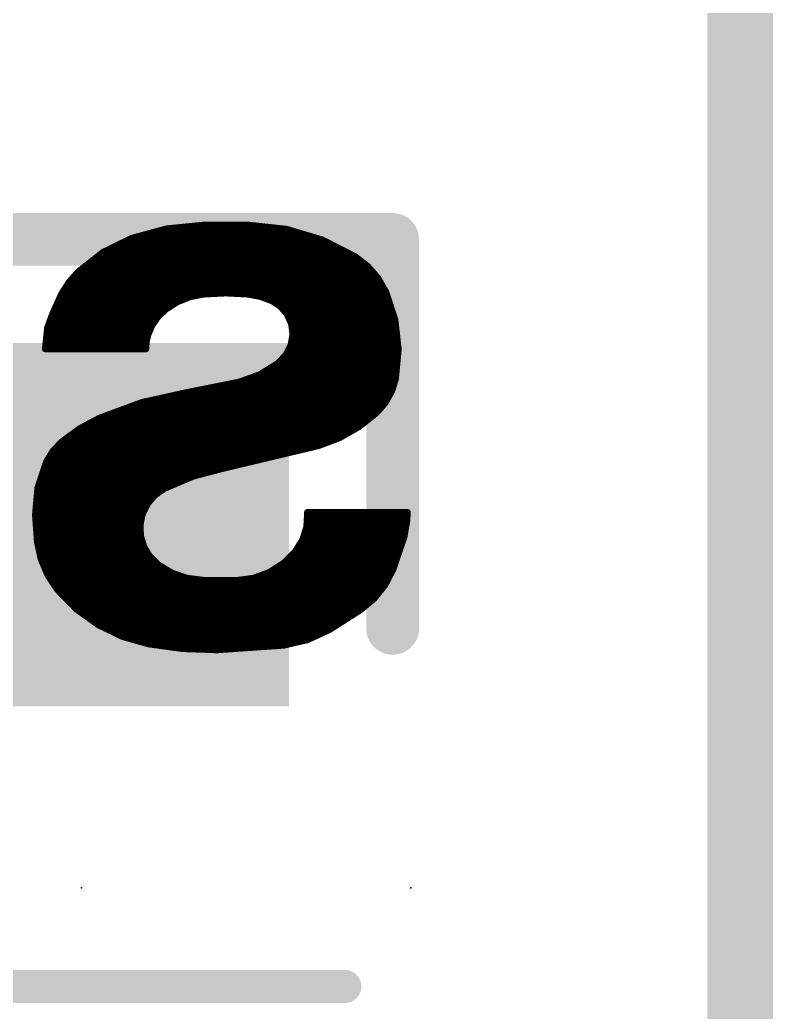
# Model space of a CAD drawing. Extents: x -8.9 to 15.4, y -3.8 to 15.4.
# Drawn here: x 12.463 to 15.367, y 7.14 to 10.967 of the extents above; entities that cross this region are included whole.
import ezdxf

# ---------------------------------------------------------------- set-up
doc = ezdxf.new("R2010")
doc.units = 0
for name, color, linetype in [('1', 12, 'CONTINUOUS'), ('16', 132, 'CONTINUOUS'), ('20', 53, 'CONTINUOUS'), ('21', 41, 'CONTINUOUS'), ('22', 40, 'CONTINUOUS'), ('23', 53, 'CONTINUOUS'), ('24', 53, 'CONTINUOUS')]:
    doc.layers.add(name, color=color, linetype=linetype)

# ---------------------------------------------------------------- blocks, each defined once
blk = doc.blocks.new('RECT')
blk.add_solid([(-0.5, -0.5), (0.5, -0.5), (-0.5, 0.5), (0.5, 0.5)])

msp = doc.modelspace()

# ---------------------------------------------------------------- linework, layer by layer
at = {"layer": '1', "const_width": 0.254}
msp.add_lwpolyline([(15.24, 15.24), (15.24, 0)], dxfattribs=at)
at = {"layer": '16', "const_width": 0.254}
msp.add_lwpolyline([(15.24, 15.24), (15.24, 0)], dxfattribs=at)
at = {"layer": '20', "const_width": 0.2032}
msp.add_lwpolyline([(15.24, 15.24), (15.24, 0)], dxfattribs=at)
at = {"layer": '21'}
for points, const_width in [([(11.5, 10.12), (13.9, 10.12)], 0.2032), ([(13.9, 10.12), (13.9, 8.62)], 0.2032), ([(13.716, 7.239), (11.684, 7.239)], 0.127)]:
    msp.add_lwpolyline(points, dxfattribs=dict(at, const_width=const_width))
for points, const_width in [([(13.9508, 10.12, 1), (13.8492, 10.12)], 0.1016), ([(13.9, 10.0692, 1), (13.9, 10.1708)], 0.1016), ([(13.8492, 8.62, 1), (13.9508, 8.62)], 0.1016), ([(13.716, 7.2073, 1), (13.716, 7.2708)], 0.0635)]:
    msp.add_lwpolyline(points, format="xyb", dxfattribs=dict(at, const_width=const_width))
at = {"layer": '22', "const_width": 0.0254}
for points in [[(13.0281, 10.1613), (13.1674, 10.1752)], [(13.1674, 10.1752), (13.3477, 10.1752)], [(13.3477, 10.1752), (13.4907, 10.1597)], [(12.893, 10.1244), (13.0281, 10.1613)], [(12.9304, 10.1346), (13.575, 10.1346)], [(13.0234, 10.16), (13.4881, 10.16)], [(13.4907, 10.1597), (13.6285, 10.1186)], [(12.7833, 10.0706), (12.893, 10.1244)], [(12.862, 10.1092), (13.647, 10.1092)], [(13.6285, 10.1186), (13.7566, 10.0533)], [(12.6873, 9.9949), (12.7833, 10.0706)], [(12.7678, 10.0584), (13.7466, 10.0584)], [(12.8102, 10.0838), (13.6968, 10.0838)], [(13.7566, 10.0533), (13.8041, 10.0164)], [(12.7356, 10.033), (13.7827, 10.033)], [(12.7737, 9.8984), (13.2283, 10.0305)], [(13.2334, 10.0203), (12.8118, 9.8857)], [(13.2283, 10.0305), (13.6474, 9.9212)], [(13.6119, 9.906), (13.2334, 10.0203)], [(13.8041, 10.0164), (13.8436, 9.9709)], [(12.6524, 9.9554), (12.6873, 9.9949)], [(12.6761, 9.9822), (13.1141, 9.9822)], [(12.7034, 10.0076), (13.1936, 10.0076)], [(13.0621, 9.9822), (13.4135, 9.9822)], [(13.1495, 10.0076), (13.3161, 10.0076)], [(13.2755, 10.0076), (13.8118, 10.0076)], [(13.3596, 9.9822), (13.8338, 9.9822)], [(12.6238, 9.9111), (12.6524, 9.9554)], [(12.6537, 9.9568), (13.0345, 9.9568)], [(12.9747, 9.9568), (13.5109, 9.9568)], [(13.4437, 9.9568), (13.8517, 9.9568)], [(13.8436, 9.9709), (13.8735, 9.9187)], [(12.5679, 9.7688), (12.7737, 9.8984)], [(12.5882, 9.8323), (12.6238, 9.9111)], [(12.6215, 9.906), (12.8754, 9.906)], [(12.6369, 9.9314), (12.9549, 9.9314)], [(12.7999, 9.906), (13.1574, 9.906)], [(12.8873, 9.9314), (13.6083, 9.9314)], [(13.1183, 9.8982), (13.0694, 9.8785)], [(13.1699, 9.9085), (13.1183, 9.8982)], [(13.2563, 9.913), (13.1699, 9.9085)], [(13.3426, 9.9085), (13.2563, 9.913)], [(13.3894, 9.8996), (13.3426, 9.9085)], [(13.3558, 9.906), (13.6447, 9.906)], [(13.4341, 9.8831), (13.3894, 9.8996)], [(13.5278, 9.9314), (13.8662, 9.9314)], [(13.5636, 9.6317), (13.6119, 9.906)], [(13.6474, 9.9212), (13.5941, 9.6164)], [(13.6119, 9.906), (13.8777, 9.906)], [(13.8735, 9.9187), (13.9093, 9.8104)], [(12.61, 9.8806), (12.8049, 9.8806)], [(12.8118, 9.8857), (12.6162, 9.7409)], [(12.7454, 9.8806), (13.0746, 9.8806)], [(13.0694, 9.8785), (13.0251, 9.8501)], [(13.4668, 9.8618), (13.4341, 9.8831)], [(13.4379, 9.8806), (13.6403, 9.8806)], [(13.4925, 9.8323), (13.4668, 9.8618)], [(13.6074, 9.8806), (13.8861, 9.8806)], [(12.5679, 9.7765), (12.5882, 9.8323)], [(12.5873, 9.8298), (12.7363, 9.8298)], [(12.5985, 9.8552), (12.7706, 9.8552)], [(12.6648, 9.8298), (13.0039, 9.8298)], [(12.7051, 9.8552), (13.0331, 9.8552)], [(12.9957, 9.822), (12.9725, 9.7885)], [(13.0251, 9.8501), (12.9957, 9.822)], [(13.4726, 9.8552), (13.6359, 9.8552)], [(13.5096, 9.7947), (13.4925, 9.8323)], [(13.4936, 9.8298), (13.6314, 9.8298)], [(13.5985, 9.8298), (13.9029, 9.8298)], [(13.603, 9.8552), (13.8945, 9.8552)], [(12.5781, 9.8044), (12.702, 9.8044)], [(12.6244, 9.8044), (12.9836, 9.8044)], [(12.9725, 9.7885), (12.9565, 9.7511)], [(13.5052, 9.8044), (13.627, 9.8044)], [(13.5148, 9.7537), (13.5096, 9.7947)], [(13.594, 9.8044), (13.91, 9.8044)], [(13.9093, 9.8104), (13.9222, 9.697)], [(12.5603, 9.6977), (12.5679, 9.7688)], [(12.5663, 9.7536), (12.9576, 9.7536)], [(12.6162, 9.7409), (12.5679, 9.7765)], [(12.5688, 9.779), (12.6677, 9.779)], [(12.5841, 9.779), (12.9685, 9.779)], [(12.599, 9.7536), (12.6334, 9.7536)], [(12.9565, 9.7511), (12.9505, 9.7247)], [(13.5077, 9.713), (13.5148, 9.7537)], [(13.5116, 9.779), (13.6225, 9.779)], [(13.5148, 9.7536), (13.6181, 9.7536)], [(13.5851, 9.7536), (13.9157, 9.7536)], [(13.5895, 9.779), (13.9129, 9.779)], [(12.5636, 9.7282), (12.9513, 9.7282)], [(12.9505, 9.7247), (12.9489, 9.6977)], [(13.4876, 9.6736), (13.5077, 9.713)], [(13.5104, 9.7282), (13.6137, 9.7282)], [(13.5806, 9.7282), (13.9186, 9.7282)], [(12.9489, 9.6977), (12.5603, 9.6977)], [(12.5608, 9.7028), (12.9492, 9.7028)], [(13.4569, 9.6418), (13.4876, 9.6736)], [(13.4895, 9.6774), (13.6048, 9.6774)], [(13.5025, 9.7028), (13.6092, 9.7028)], [(13.5716, 9.6774), (13.9204, 9.6774)], [(13.5761, 9.7028), (13.9215, 9.7028)], [(13.9222, 9.697), (13.9116, 9.5834)], [(12.7381, 9.1516), (13.5636, 9.6317)], [(13.3869, 9.5987), (13.4569, 9.6418)], [(13.4667, 9.652), (13.6003, 9.652)], [(13.5672, 9.652), (13.918, 9.652)], [(13.5941, 9.6164), (13.1547, 9.3548)], [(13.3096, 9.5707), (13.3869, 9.5987)], [(13.391, 9.6012), (13.5686, 9.6012)], [(13.4322, 9.6266), (13.5959, 9.6266)], [(13.5112, 9.6012), (13.9133, 9.6012)], [(13.5548, 9.6266), (13.9156, 9.6266)], [(13.1064, 9.5301), (13.3096, 9.5707)], [(13.3237, 9.5758), (13.5259, 9.5758)], [(13.4675, 9.5758), (13.9092, 9.5758)], [(13.9116, 9.5834), (13.8965, 9.5345)], [(12.9341, 9.492), (13.1064, 9.5301)], [(13.0834, 9.525), (13.4406, 9.525)], [(13.208, 9.5504), (13.4832, 9.5504)], [(13.3801, 9.525), (13.8912, 9.525)], [(13.4238, 9.5504), (13.9014, 9.5504)], [(13.8965, 9.5345), (13.8715, 9.4898)], [(12.7686, 9.431), (12.9341, 9.492)], [(12.9686, 9.4996), (13.3979, 9.4996)], [(13.3365, 9.4996), (13.877, 9.4996)], [(13.8715, 9.4898), (13.8379, 9.4513)], [(12.8169, 9.4488), (13.3126, 9.4488)], [(12.8859, 9.4742), (13.3553, 9.4742)], [(13.2491, 9.4488), (13.8348, 9.4488)], [(13.2928, 9.4742), (13.8579, 9.4742)], [(13.8379, 9.4513), (13.7703, 9.3975)], [(12.6929, 9.3905), (12.7686, 9.431)], [(12.7544, 9.4234), (13.2699, 9.4234)], [(13.2054, 9.4234), (13.8028, 9.4234)], [(12.6238, 9.3396), (12.6929, 9.3905)], [(12.6687, 9.3726), (13.1846, 9.3726)], [(12.707, 9.398), (13.2273, 9.398)], [(13.1181, 9.3726), (13.7264, 9.3726)], [(13.1618, 9.398), (13.7709, 9.398)], [(13.7703, 9.3975), (13.6952, 9.3549)], [(12.5906, 9.3046), (12.6238, 9.3396)], [(12.6341, 9.3472), (13.1408, 9.3472)], [(13.1547, 9.3548), (12.7305, 9.1237)], [(13.0744, 9.3472), (13.6749, 9.3472)], [(13.6144, 9.3243), (13.2512, 9.238)], [(13.6952, 9.3549), (13.6144, 9.3243)], [(12.5654, 9.2634), (12.5906, 9.3046)], [(12.5856, 9.2964), (13.0475, 9.2964)], [(12.6069, 9.3218), (13.0941, 9.3218)], [(12.9871, 9.2964), (13.497, 9.2964)], [(13.0307, 9.3218), (13.6039, 9.3218)], [(12.5316, 9.1631), (12.5654, 9.2634)], [(12.57, 9.271), (13.0009, 9.271)], [(12.9434, 9.271), (13.3901, 9.271)], [(12.5509, 9.2202), (12.9076, 9.2202)], [(12.5594, 9.2456), (12.9543, 9.2456)], [(12.8561, 9.2202), (13.183, 9.2202)], [(12.8997, 9.2456), (13.2832, 9.2456)], [(13.2512, 9.238), (13.1327, 9.2071)], [(12.5423, 9.1948), (12.861, 9.1948)], [(12.8124, 9.1948), (13.1038, 9.1948)], [(13.1327, 9.2071), (13.02, 9.1592)], [(12.5222, 9.0576), (12.5316, 9.1631)], [(12.5299, 9.144), (12.7678, 9.144)], [(12.5338, 9.1694), (12.8144, 9.1694)], [(12.7203, 9.1161), (12.7381, 9.1516)], [(12.7343, 9.144), (12.9978, 9.144)], [(12.7687, 9.1694), (13.044, 9.1694)], [(12.984, 9.1345), (12.9554, 9.1016)], [(13.02, 9.1592), (12.984, 9.1345)], [(12.5276, 9.1186), (12.7322, 9.1186)], [(12.8321, 8.7833), (12.7203, 9.1161)], [(12.7216, 9.1186), (12.9702, 9.1186)], [(12.7305, 9.1237), (12.8397, 8.7986)], [(12.9554, 9.1016), (12.9359, 9.0626)], [(12.5298, 8.9535), (12.5222, 9.0576)], [(12.5231, 9.0678), (12.7493, 9.0678)], [(12.5254, 9.0932), (12.7407, 9.0932)], [(12.728, 9.0932), (12.9512, 9.0932)], [(12.7365, 9.0678), (12.9385, 9.0678)], [(12.9359, 9.0626), (12.9268, 9.02)], [(13.2334, 8.7097), (13.9573, 9.0678)], [(13.9573, 9.0678), (13.2436, 8.6919)], [(13.5682, 9.0111), (13.5712, 9.0627)], [(13.5712, 9.0627), (13.5712, 9.0678)], [(13.5712, 9.0678), (13.9573, 9.0678)], [(13.9573, 9.0678), (13.9548, 9.0322)], [(12.5233, 9.0424), (12.7578, 9.0424)], [(12.7451, 9.0424), (12.9315, 9.0424)], [(12.9268, 9.02), (12.9286, 8.9764)], [(13.57, 9.0424), (13.9091, 9.0424)], [(13.906, 9.0424), (13.9555, 9.0424)], [(13.9548, 9.0322), (13.9446, 8.9738)], [(12.5252, 9.017), (12.7663, 9.017)], [(12.527, 8.9916), (12.7749, 8.9916)], [(12.7536, 9.017), (12.9269, 9.017)], [(12.7621, 8.9916), (12.928, 8.9916)], [(13.5526, 8.9619), (13.5682, 9.0111)], [(13.562, 8.9916), (13.8126, 8.9916)], [(13.5685, 9.017), (13.8609, 9.017)], [(13.8033, 8.9916), (13.9477, 8.9916)], [(13.8546, 9.017), (13.9521, 9.017)], [(12.5289, 8.9662), (12.7834, 8.9662)], [(12.5441, 8.8871), (12.5298, 8.9535)], [(12.7707, 8.9662), (12.9317, 8.9662)], [(12.9286, 8.9764), (12.9412, 8.9348)], [(13.5255, 8.9179), (13.5526, 8.9619)], [(13.554, 8.9662), (13.7644, 8.9662)], [(13.7519, 8.9662), (13.942, 8.9662)], [(13.9446, 8.9738), (13.9014, 8.8468)], [(12.5325, 8.9408), (12.7919, 8.9408)], [(12.538, 8.9154), (12.8005, 8.9154)], [(12.7792, 8.9408), (12.9394, 8.9408)], [(12.7877, 8.9154), (12.9529, 8.9154)], [(12.9412, 8.9348), (12.9637, 8.8976)], [(13.4793, 8.8716), (13.5255, 8.9179)], [(13.523, 8.9154), (13.6679, 8.9154)], [(13.5396, 8.9408), (13.7162, 8.9408)], [(13.6492, 8.9154), (13.9247, 8.9154)], [(13.7006, 8.9408), (13.9334, 8.9408)], [(12.5435, 8.89), (12.809, 8.89)], [(12.5707, 8.8245), (12.5441, 8.8871)], [(12.7963, 8.89), (12.9714, 8.89)], [(12.9637, 8.8976), (12.9946, 8.8671)], [(12.9946, 8.8671), (13.0482, 8.8344)], [(13.4243, 8.8364), (13.4793, 8.8716)], [(13.4976, 8.89), (13.6197, 8.89)], [(13.5979, 8.89), (13.9161, 8.89)], [(12.5536, 8.8646), (12.8175, 8.8646)], [(12.5644, 8.8392), (12.8261, 8.8392)], [(12.8048, 8.8646), (12.9987, 8.8646)], [(12.8133, 8.8392), (13.0404, 8.8392)], [(13.0482, 8.8344), (13.1076, 8.8138)], [(13.3629, 8.8138), (13.4243, 8.8364)], [(13.4286, 8.8392), (13.5233, 8.8392)], [(13.4683, 8.8646), (13.5715, 8.8646)], [(13.4952, 8.8392), (13.8975, 8.8392)], [(13.5465, 8.8646), (13.9075, 8.8646)], [(13.9014, 8.8468), (13.8705, 8.7873)], [(12.6086, 8.7681), (12.5707, 8.8245)], [(12.5779, 8.8138), (12.8346, 8.8138)], [(12.595, 8.7884), (12.8849, 8.7884)], [(12.8219, 8.8138), (13.1077, 8.8138)], [(12.8304, 8.7884), (13.4268, 8.7884)], [(12.8397, 8.7986), (13.2334, 8.7097)], [(13.1076, 8.8138), (13.1699, 8.8062)], [(13.1699, 8.8062), (13.3045, 8.8062)], [(13.3045, 8.8062), (13.3629, 8.8138)], [(13.3629, 8.8138), (13.475, 8.8138)], [(13.3925, 8.7884), (13.8711, 8.7884)], [(13.4438, 8.8138), (13.8843, 8.8138)], [(12.6812, 8.6938), (12.6086, 8.7681)], [(12.6136, 8.763), (12.9974, 8.763)], [(13.2436, 8.6919), (12.8321, 8.7833)], [(12.9235, 8.763), (13.3786, 8.763)], [(13.3411, 8.763), (13.851, 8.763)], [(13.8705, 8.7873), (13.8285, 8.7349)], [(12.6384, 8.7376), (13.1098, 8.7376)], [(12.6632, 8.7122), (13.2223, 8.7122)], [(13.0379, 8.7376), (13.3304, 8.7376)], [(13.1522, 8.7122), (13.2821, 8.7122)], [(13.2385, 8.7122), (13.8013, 8.7122)], [(13.2898, 8.7376), (13.8306, 8.7376)], [(13.8285, 8.7349), (13.777, 8.6919)], [(12.7656, 8.6332), (12.6812, 8.6938)], [(12.6909, 8.6868), (13.769, 8.6868)], [(13.777, 8.6919), (13.6576, 8.6157)], [(12.7263, 8.6614), (13.7292, 8.6614)], [(12.7616, 8.636), (13.6894, 8.636)], [(12.8591, 8.588), (12.7656, 8.6332)], [(12.8124, 8.6106), (13.6466, 8.6106)], [(13.6576, 8.6157), (13.5719, 8.5759)], [(12.9591, 8.5598), (12.8591, 8.588)], [(12.8692, 8.5852), (13.5919, 8.5852)], [(13.0906, 8.5416), (12.9591, 8.5598)], [(12.9591, 8.5598), (13.5019, 8.5598)], [(13.5719, 8.5759), (13.4798, 8.5547)], [(13.2232, 8.5369), (13.0906, 8.5416)], [(13.4798, 8.5547), (13.2232, 8.5369)]]:
    msp.add_lwpolyline(points, dxfattribs=at)
at = {"layer": '22', "const_width": 0.0127}
for points in [[(13.1674, 10.1815, 1), (13.1674, 10.1689)], [(13.168, 10.1689, 1), (13.1668, 10.1815)], [(13.3484, 10.1815, 1), (13.347, 10.1689)], [(13.3477, 10.1689, 1), (13.3477, 10.1815)], [(12.9304, 10.141, 1), (12.9304, 10.1283)], [(13.0234, 10.1663, 1), (13.0234, 10.1537)], [(13.0274, 10.1676, 1), (13.0287, 10.155)], [(13.0298, 10.1551, 1), (13.0264, 10.1674)], [(13.4925, 10.1658, 1), (13.4889, 10.1536)], [(13.4881, 10.1537, 1), (13.4881, 10.1663)], [(13.49, 10.1534, 1), (13.4914, 10.166)], [(13.575, 10.1283, 1), (13.575, 10.141)], [(12.862, 10.1156, 1), (12.862, 10.1029)], [(12.8913, 10.1305, 1), (12.8947, 10.1183)], [(12.8958, 10.1187, 1), (12.8902, 10.1301)], [(13.6314, 10.1243, 1), (13.6256, 10.113)], [(13.6267, 10.1126, 1), (13.6303, 10.1247)], [(13.647, 10.1029, 1), (13.647, 10.1156)], [(12.7678, 10.0648, 1), (12.7678, 10.0521)], [(12.7805, 10.0763, 1), (12.7861, 10.0649)], [(12.7872, 10.0656, 1), (12.7793, 10.0756)], [(12.8102, 10.0901, 1), (12.8102, 10.0775)], [(13.6968, 10.0775, 1), (13.6968, 10.0901)], [(13.7466, 10.0521, 1), (13.7466, 10.0648)], [(13.7605, 10.0583, 1), (13.7527, 10.0483)], [(13.7537, 10.0476, 1), (13.7595, 10.059)], [(12.7356, 10.0394, 1), (12.7356, 10.0267)], [(13.2299, 10.0366, 1), (13.2267, 10.0244)], [(13.2301, 10.0244, 1), (13.2265, 10.0366)], [(13.2352, 10.0264, 1), (13.2316, 10.0142)], [(13.2353, 10.0143, 1), (13.2315, 10.0263)], [(13.7827, 10.0267, 1), (13.7827, 10.0394)], [(13.8089, 10.0205, 1), (13.7993, 10.0122)], [(13.8002, 10.0114, 1), (13.808, 10.0214)], [(12.6761, 9.9886, 1), (12.6761, 9.9759)], [(12.6834, 9.9999, 1), (12.6912, 9.9899)], [(12.6921, 9.9907, 1), (12.6825, 9.9991)], [(12.7034, 10.0139, 1), (12.7034, 10.0013)], [(13.0621, 9.9886, 1), (13.0621, 9.9759)], [(13.1141, 9.9759, 1), (13.1141, 9.9886)], [(13.1495, 10.0139, 1), (13.1495, 10.0013)], [(13.1936, 10.0013, 1), (13.1936, 10.0139)], [(13.2755, 10.0139, 1), (13.2755, 10.0013)], [(13.3161, 10.0013, 1), (13.3161, 10.0139)], [(13.3596, 9.9886, 1), (13.3596, 9.9759)], [(13.4135, 9.9759, 1), (13.4135, 9.9886)], [(13.8118, 10.0013, 1), (13.8118, 10.0139)], [(13.8338, 9.9759, 1), (13.8338, 9.9886)], [(12.6477, 9.9596, 1), (12.6572, 9.9512)], [(12.6578, 9.9519, 1), (12.6471, 9.9588)], [(12.6537, 9.9632, 1), (12.6537, 9.9505)], [(12.9747, 9.9632, 1), (12.9747, 9.9505)], [(13.0345, 9.9505, 1), (13.0345, 9.9632)], [(13.4437, 9.9632, 1), (13.4437, 9.9505)], [(13.5109, 9.9505, 1), (13.5109, 9.9632)], [(13.8491, 9.9741, 1), (13.8381, 9.9678)], [(13.8388, 9.9668, 1), (13.8484, 9.9751)], [(13.8517, 9.9505, 1), (13.8517, 9.9632)], [(12.6215, 9.9123, 1), (12.6215, 9.8997)], [(12.6185, 9.9145, 1), (12.6291, 9.9077)], [(12.6296, 9.9085, 1), (12.618, 9.9137)], [(12.6369, 9.9377, 1), (12.6369, 9.9251)], [(12.7719, 9.9045, 1), (12.7755, 9.8923)], [(12.7771, 9.893, 1), (12.7703, 9.9038)], [(12.7999, 9.9123, 1), (12.7999, 9.8997)], [(12.8754, 9.8997, 1), (12.8754, 9.9123)], [(12.8873, 9.9377, 1), (12.8873, 9.9251)], [(12.9549, 9.9251, 1), (12.9549, 9.9377)], [(13.117, 9.9044, 1), (13.1195, 9.892)], [(13.1206, 9.8923, 1), (13.1159, 9.9041)], [(13.1574, 9.8997, 1), (13.1574, 9.9123)], [(13.1696, 9.9148, 1), (13.1702, 9.9022)], [(13.1711, 9.9023, 1), (13.1687, 9.9147)], [(13.2566, 9.9193, 1), (13.2559, 9.9066)], [(13.2566, 9.9066, 1), (13.2559, 9.9193)], [(13.3438, 9.9147, 1), (13.3414, 9.9023)], [(13.3423, 9.9022, 1), (13.3429, 9.9148)], [(13.3558, 9.9123, 1), (13.3558, 9.8997)], [(13.3916, 9.9056, 1), (13.3872, 9.8937)], [(13.3882, 9.8934, 1), (13.3906, 9.9059)], [(13.5278, 9.9377, 1), (13.5278, 9.9251)], [(13.6119, 9.9123, 1), (13.6119, 9.8997)], [(13.6182, 9.9049, 1), (13.6056, 9.9071)], [(13.6083, 9.9251, 1), (13.6083, 9.9377)], [(13.6101, 9.8999, 1), (13.6137, 9.9121)], [(13.6537, 9.9201, 1), (13.6411, 9.9223)], [(13.6447, 9.8997, 1), (13.6447, 9.9123)], [(13.6458, 9.9151, 1), (13.649, 9.9273)], [(13.8662, 9.9251, 1), (13.8662, 9.9377)], [(13.8795, 9.9207, 1), (13.8675, 9.9167)], [(13.868, 9.9155, 1), (13.879, 9.9219)], [(13.8777, 9.8997, 1), (13.8777, 9.9123)], [(12.61, 9.887, 1), (12.61, 9.8743)], [(12.7454, 9.887, 1), (12.7454, 9.8743)], [(12.8049, 9.8743, 1), (12.8049, 9.887)], [(12.8099, 9.8917, 1), (12.8137, 9.8797)], [(12.8156, 9.8806, 1), (12.808, 9.8908)], [(13.0671, 9.8844, 1), (13.0718, 9.8726)], [(13.0729, 9.8732, 1), (13.066, 9.8839)], [(13.0746, 9.8743, 1), (13.0746, 9.887)], [(13.4376, 9.8884, 1), (13.4306, 9.8778)], [(13.4379, 9.887, 1), (13.4379, 9.8743)], [(13.4319, 9.8771, 1), (13.4363, 9.8891)], [(13.4716, 9.8659, 1), (13.4621, 9.8576)], [(13.4634, 9.8565, 1), (13.4703, 9.8671)], [(13.6074, 9.887, 1), (13.6074, 9.8743)], [(13.6403, 9.8743, 1), (13.6403, 9.887)], [(13.8861, 9.8743, 1), (13.8861, 9.887)], [(12.5873, 9.8361, 1), (12.5873, 9.8235)], [(12.5824, 9.8349, 1), (12.594, 9.8297)], [(12.5942, 9.8301, 1), (12.5822, 9.8345)], [(12.5985, 9.8615, 1), (12.5985, 9.8489)], [(12.6648, 9.8361, 1), (12.6648, 9.8235)], [(12.7051, 9.8615, 1), (12.7051, 9.8489)], [(12.7363, 9.8235, 1), (12.7363, 9.8361)], [(12.7706, 9.8489, 1), (12.7706, 9.8615)], [(13.0009, 9.8183, 1), (12.9905, 9.8256)], [(13.0039, 9.8235, 1), (13.0039, 9.8361)], [(13.0217, 9.8554, 1), (13.0285, 9.8448)], [(13.0295, 9.8455, 1), (13.0207, 9.8547)], [(13.0331, 9.8489, 1), (13.0331, 9.8615)], [(13.4726, 9.8615, 1), (13.4726, 9.8489)], [(13.4983, 9.8349, 1), (13.4867, 9.8297)], [(13.4936, 9.8361, 1), (13.4936, 9.8235)], [(13.4877, 9.8281, 1), (13.4973, 9.8365)], [(13.5985, 9.8361, 1), (13.5985, 9.8235)], [(13.603, 9.8615, 1), (13.603, 9.8489)], [(13.6314, 9.8235, 1), (13.6314, 9.8361)], [(13.6359, 9.8489, 1), (13.6359, 9.8615)], [(13.8945, 9.8489, 1), (13.8945, 9.8615)], [(13.9029, 9.8235, 1), (13.9029, 9.8361)], [(12.5781, 9.8108, 1), (12.5781, 9.7981)], [(12.6244, 9.8108, 1), (12.6244, 9.7981)], [(12.702, 9.7981, 1), (12.702, 9.8108)], [(12.9673, 9.7921, 1), (12.9778, 9.7849)], [(12.9784, 9.786, 1), (12.9667, 9.791)], [(12.9836, 9.7981, 1), (12.9836, 9.8108)], [(12.9913, 9.8265, 1), (13.0001, 9.8174)], [(13.5052, 9.8108, 1), (13.5052, 9.7981)], [(13.5159, 9.7955, 1), (13.5033, 9.7939)], [(13.5038, 9.7921, 1), (13.5154, 9.7973)], [(13.594, 9.8108, 1), (13.594, 9.7981)], [(13.627, 9.7981, 1), (13.627, 9.8108)], [(13.9156, 9.8111, 1), (13.903, 9.8096)], [(13.9033, 9.8084, 1), (13.9153, 9.8124)], [(13.91, 9.7981, 1), (13.91, 9.8108)], [(12.5663, 9.7599, 1), (12.5663, 9.7473)], [(12.5717, 9.7816, 1), (12.5641, 9.7714)], [(12.5619, 9.7787, 1), (12.5739, 9.7743)], [(12.5645, 9.7742, 1), (12.5713, 9.7634)], [(12.5742, 9.7681, 1), (12.5616, 9.7695)], [(12.5688, 9.7853, 1), (12.5688, 9.7727)], [(12.5841, 9.7853, 1), (12.5841, 9.7727)], [(12.599, 9.7599, 1), (12.599, 9.7473)], [(12.6334, 9.7473, 1), (12.6334, 9.7599)], [(12.6677, 9.7727, 1), (12.6677, 9.7853)], [(12.9507, 9.7536, 1), (12.9623, 9.7486)], [(12.9627, 9.7497, 1), (12.9503, 9.7525)], [(12.9576, 9.7473, 1), (12.9576, 9.7599)], [(12.9685, 9.7727, 1), (12.9685, 9.7853)], [(13.5116, 9.7853, 1), (13.5116, 9.7727)], [(13.5148, 9.7599, 1), (13.5148, 9.7473)], [(13.5085, 9.7529, 1), (13.5211, 9.7545)], [(13.5211, 9.7526, 1), (13.5086, 9.7548)], [(13.5851, 9.7599, 1), (13.5851, 9.7473)], [(13.5895, 9.7853, 1), (13.5895, 9.7727)], [(13.6181, 9.7473, 1), (13.6181, 9.7599)], [(13.6225, 9.7727, 1), (13.6225, 9.7853)], [(13.9129, 9.7727, 1), (13.9129, 9.7853)], [(13.9157, 9.7473, 1), (13.9157, 9.7599)], [(12.5636, 9.7346, 1), (12.5636, 9.7219)], [(12.6124, 9.746, 1), (12.62, 9.7358)], [(12.6124, 9.7358, 1), (12.62, 9.746)], [(12.9443, 9.7261, 1), (12.9567, 9.7233)], [(12.9569, 9.7243, 1), (12.9442, 9.7251)], [(12.9513, 9.7219, 1), (12.9513, 9.7346)], [(13.5014, 9.7141, 1), (13.514, 9.7119)], [(13.5134, 9.7101, 1), (13.502, 9.7159)], [(13.5104, 9.7346, 1), (13.5104, 9.7219)], [(13.5806, 9.7346, 1), (13.5806, 9.7219)], [(13.6137, 9.7219, 1), (13.6137, 9.7346)], [(13.9186, 9.7219, 1), (13.9186, 9.7346)], [(12.5603, 9.7041, 1), (12.5603, 9.6914)], [(12.554, 9.6984, 1), (12.5666, 9.697)], [(12.5608, 9.7091, 1), (12.5608, 9.6965)], [(12.9426, 9.6981, 1), (12.9552, 9.6973)], [(12.9489, 9.6914, 1), (12.9489, 9.7041)], [(12.9492, 9.6965, 1), (12.9492, 9.7091)], [(13.4819, 9.6765, 1), (13.4933, 9.6707)], [(13.4922, 9.6692, 1), (13.483, 9.678)], [(13.4895, 9.6837, 1), (13.4895, 9.6711)], [(13.5025, 9.7091, 1), (13.5025, 9.6965)], [(13.5716, 9.6837, 1), (13.5716, 9.6711)], [(13.5761, 9.7091, 1), (13.5761, 9.6965)], [(13.6048, 9.6711, 1), (13.6048, 9.6837)], [(13.6092, 9.6965, 1), (13.6092, 9.7091)], [(13.9285, 9.6964, 1), (13.9159, 9.6976)], [(13.9159, 9.6963, 1), (13.9285, 9.6977)], [(13.9204, 9.6711, 1), (13.9204, 9.6837)], [(13.9215, 9.6965, 1), (13.9215, 9.7091)], [(13.4523, 9.6462, 1), (13.4615, 9.6374)], [(13.4602, 9.6364, 1), (13.4536, 9.6472)], [(13.4667, 9.6584, 1), (13.4667, 9.6457)], [(13.5668, 9.6262, 1), (13.5604, 9.6372)], [(13.5672, 9.6584, 1), (13.5672, 9.6457)], [(13.6003, 9.6457, 1), (13.6003, 9.6584)], [(13.918, 9.6457, 1), (13.918, 9.6584)], [(13.3836, 9.6041, 1), (13.3902, 9.5933)], [(13.391, 9.6075, 1), (13.391, 9.5949)], [(13.3891, 9.5927, 1), (13.3848, 9.6046)], [(13.4322, 9.6329, 1), (13.4322, 9.6203)], [(13.5112, 9.6075, 1), (13.5112, 9.5949)], [(13.5548, 9.6329, 1), (13.5548, 9.6203)], [(13.5573, 9.6328, 1), (13.5699, 9.6306)], [(13.5686, 9.5949, 1), (13.5686, 9.6075)], [(13.5878, 9.6175, 1), (13.6004, 9.6153)], [(13.5973, 9.6109, 1), (13.5909, 9.6219)], [(13.5959, 9.6203, 1), (13.5959, 9.6329)], [(13.9133, 9.5949, 1), (13.9133, 9.6075)], [(13.9156, 9.6203, 1), (13.9156, 9.6329)], [(13.3074, 9.5767, 1), (13.3118, 9.5647)], [(13.3108, 9.5645, 1), (13.3084, 9.5769)], [(13.3237, 9.5822, 1), (13.3237, 9.5695)], [(13.4675, 9.5822, 1), (13.4675, 9.5695)], [(13.5259, 9.5695, 1), (13.5259, 9.5822)], [(13.9053, 9.584, 1), (13.9179, 9.5828)], [(13.9177, 9.5815, 1), (13.9055, 9.5853)], [(13.9092, 9.5695, 1), (13.9092, 9.5822)], [(13.0834, 9.5313, 1), (13.0834, 9.5187)], [(13.1052, 9.5363, 1), (13.1076, 9.5239)], [(13.1078, 9.5239, 1), (13.105, 9.5363)], [(13.208, 9.5567, 1), (13.208, 9.5441)], [(13.3801, 9.5313, 1), (13.3801, 9.5187)], [(13.4238, 9.5567, 1), (13.4238, 9.5441)], [(13.4406, 9.5187, 1), (13.4406, 9.5313)], [(13.4832, 9.5441, 1), (13.4832, 9.5567)], [(13.8904, 9.5364, 1), (13.9025, 9.5326)], [(13.902, 9.5314, 1), (13.8909, 9.5376)], [(13.8912, 9.5187, 1), (13.8912, 9.5313)], [(13.9014, 9.5441, 1), (13.9014, 9.5567)], [(12.9328, 9.4982, 1), (12.9355, 9.4858)], [(12.9363, 9.486, 1), (12.932, 9.4979)], [(12.9686, 9.506, 1), (12.9686, 9.4933)], [(13.3365, 9.506, 1), (13.3365, 9.4933)], [(13.3979, 9.4933, 1), (13.3979, 9.506)], [(13.866, 9.4929, 1), (13.8771, 9.4868)], [(13.8763, 9.4857, 1), (13.8668, 9.494)], [(13.877, 9.4933, 1), (13.877, 9.506)], [(12.8169, 9.4551, 1), (12.8169, 9.4425)], [(12.8859, 9.4805, 1), (12.8859, 9.4679)], [(13.2491, 9.4551, 1), (13.2491, 9.4425)], [(13.2928, 9.4805, 1), (13.2928, 9.4679)], [(13.3126, 9.4425, 1), (13.3126, 9.4551)], [(13.3553, 9.4679, 1), (13.3553, 9.4805)], [(13.8331, 9.4555, 1), (13.8427, 9.4471)], [(13.8419, 9.4463, 1), (13.8339, 9.4563)], [(13.8348, 9.4425, 1), (13.8348, 9.4551)], [(13.8579, 9.4679, 1), (13.8579, 9.4805)], [(12.7544, 9.4298, 1), (12.7544, 9.4171)], [(12.7664, 9.437, 1), (12.7708, 9.425)], [(12.7716, 9.4254, 1), (12.7656, 9.4366)], [(13.2054, 9.4298, 1), (13.2054, 9.4171)], [(13.2699, 9.4171, 1), (13.2699, 9.4298)], [(13.8028, 9.4171, 1), (13.8028, 9.4298)], [(12.6687, 9.3789, 1), (12.6687, 9.3663)], [(12.6899, 9.3961, 1), (12.6959, 9.3849)], [(12.6967, 9.3854, 1), (12.6892, 9.3956)], [(12.707, 9.4043, 1), (12.707, 9.3917)], [(13.1181, 9.3789, 1), (13.1181, 9.3663)], [(13.1618, 9.4043, 1), (13.1618, 9.3917)], [(13.1846, 9.3663, 1), (13.1846, 9.3789)], [(13.2273, 9.3917, 1), (13.2273, 9.4043)], [(13.7264, 9.3663, 1), (13.7264, 9.3789)], [(13.7663, 9.4025, 1), (13.7742, 9.3926)], [(13.7734, 9.392, 1), (13.7672, 9.4031)], [(13.7709, 9.3917, 1), (13.7709, 9.4043)], [(12.62, 9.3447, 1), (12.6276, 9.3345)], [(12.6284, 9.3352, 1), (12.6192, 9.344)], [(12.6341, 9.3536, 1), (12.6341, 9.3409)], [(13.0744, 9.3536, 1), (13.0744, 9.3409)], [(13.1408, 9.3409, 1), (13.1408, 9.3536)], [(13.1515, 9.3603, 1), (13.1579, 9.3493)], [(13.1577, 9.3492, 1), (13.1517, 9.3604)], [(13.6159, 9.3181, 1), (13.6129, 9.3305)], [(13.6749, 9.3409, 1), (13.6749, 9.3536)], [(13.6921, 9.3604, 1), (13.6983, 9.3493)], [(13.6974, 9.3489, 1), (13.6929, 9.3608)], [(12.5856, 9.3027, 1), (12.5856, 9.2901)], [(12.586, 9.309, 1), (12.5952, 9.3002)], [(12.596, 9.3013, 1), (12.5851, 9.3079)], [(12.6069, 9.3281, 1), (12.6069, 9.3155)], [(12.9871, 9.3027, 1), (12.9871, 9.2901)], [(13.0307, 9.3281, 1), (13.0307, 9.3155)], [(13.0475, 9.2901, 1), (13.0475, 9.3027)], [(13.0941, 9.3155, 1), (13.0941, 9.3281)], [(13.497, 9.2901, 1), (13.497, 9.3027)], [(13.6039, 9.3155, 1), (13.6039, 9.3281)], [(13.6122, 9.3302, 1), (13.6166, 9.3184)], [(12.56, 9.2667, 1), (12.5708, 9.2601)], [(12.5714, 9.2614, 1), (12.5594, 9.2654)], [(12.57, 9.2774, 1), (12.57, 9.2647)], [(12.9434, 9.2774, 1), (12.9434, 9.2647)], [(13.0009, 9.2647, 1), (13.0009, 9.2774)], [(13.3901, 9.2647, 1), (13.3901, 9.2774)], [(12.5509, 9.2265, 1), (12.5509, 9.2139)], [(12.5594, 9.2519, 1), (12.5594, 9.2393)], [(12.8561, 9.2265, 1), (12.8561, 9.2139)], [(12.8997, 9.2519, 1), (12.8997, 9.2393)], [(12.9076, 9.2139, 1), (12.9076, 9.2265)], [(12.9543, 9.2393, 1), (12.9543, 9.2519)], [(13.183, 9.2139, 1), (13.183, 9.2265)], [(13.2497, 9.2442, 1), (13.2527, 9.2318)], [(13.2528, 9.2319, 1), (13.2496, 9.2441)], [(13.2832, 9.2393, 1), (13.2832, 9.2519)], [(12.5423, 9.2012, 1), (12.5423, 9.1885)], [(12.8124, 9.2012, 1), (12.8124, 9.1885)], [(12.861, 9.1885, 1), (12.861, 9.2012)], [(13.1038, 9.1885, 1), (13.1038, 9.2012)], [(13.1311, 9.2132, 1), (13.1343, 9.2009)], [(13.1352, 9.2012, 1), (13.1302, 9.2129)], [(12.5299, 9.1503, 1), (12.5299, 9.1377)], [(12.5256, 9.1651, 1), (12.5376, 9.161)], [(12.5379, 9.1625, 1), (12.5253, 9.1636)], [(12.5338, 9.1758, 1), (12.5338, 9.1631)], [(12.7343, 9.1503, 1), (12.7343, 9.1377)], [(12.7349, 9.1571, 1), (12.7413, 9.1461)], [(12.7438, 9.1488, 1), (12.7324, 9.1544)], [(12.7687, 9.1758, 1), (12.7687, 9.1631)], [(12.7678, 9.1377, 1), (12.7678, 9.1503)], [(12.8144, 9.1631, 1), (12.8144, 9.1758)], [(12.9804, 9.1398, 1), (12.9876, 9.1293)], [(12.9888, 9.1304, 1), (12.9792, 9.1387)], [(12.9978, 9.1377, 1), (12.9978, 9.1503)], [(13.0175, 9.165, 1), (13.0225, 9.1534)], [(13.0236, 9.154, 1), (13.0164, 9.1644)], [(13.044, 9.1631, 1), (13.044, 9.1758)], [(12.5276, 9.125, 1), (12.5276, 9.1123)], [(12.7263, 9.1181, 1), (12.7143, 9.1141)], [(12.7146, 9.1189, 1), (12.726, 9.1133)], [(12.7216, 9.125, 1), (12.7216, 9.1123)], [(12.7365, 9.1257, 1), (12.7245, 9.1217)], [(12.7275, 9.1293, 1), (12.7335, 9.1181)], [(12.7322, 9.1123, 1), (12.7322, 9.125)], [(12.9506, 9.1058, 1), (12.9602, 9.0975)], [(12.9611, 9.0988, 1), (12.9497, 9.1045)], [(12.9702, 9.1123, 1), (12.9702, 9.125)], [(12.5285, 9.0581, 1), (12.5159, 9.0571)], [(12.5231, 9.0741, 1), (12.5231, 9.0615)], [(12.5254, 9.0996, 1), (12.5254, 9.0869)], [(12.728, 9.0996, 1), (12.728, 9.0869)], [(12.7365, 9.0741, 1), (12.7365, 9.0615)], [(12.7407, 9.0869, 1), (12.7407, 9.0996)], [(12.7493, 9.0615, 1), (12.7493, 9.0741)], [(12.9302, 9.0655, 1), (12.9416, 9.0598)], [(12.9421, 9.0613, 1), (12.9297, 9.064)], [(12.9385, 9.0615, 1), (12.9385, 9.0741)], [(12.9512, 9.0869, 1), (12.9512, 9.0996)], [(13.5776, 9.0678, 1), (13.5649, 9.0678)], [(13.5649, 9.0627, 1), (13.5776, 9.0627)], [(13.5712, 9.0741, 1), (13.5712, 9.0615)], [(13.5775, 9.0623, 1), (13.5649, 9.0631)], [(13.9636, 9.0674, 1), (13.951, 9.0682)], [(13.9603, 9.0622, 1), (13.9543, 9.0734)], [(13.9601, 9.0621, 1), (13.9545, 9.0735)], [(13.9573, 9.0615, 1), (13.9573, 9.0741)], [(12.5159, 9.0582, 1), (12.5285, 9.057)], [(12.5233, 9.0488, 1), (12.5233, 9.0361)], [(12.7451, 9.0488, 1), (12.7451, 9.0361)], [(12.7578, 9.0361, 1), (12.7578, 9.0488)], [(12.9331, 9.0202, 1), (12.9204, 9.0197)], [(12.9315, 9.0361, 1), (12.9315, 9.0488)], [(13.57, 9.0488, 1), (13.57, 9.0361)], [(13.906, 9.0488, 1), (13.906, 9.0361)], [(13.9091, 9.0361, 1), (13.9091, 9.0488)], [(13.9611, 9.0311, 1), (13.9485, 9.0333)], [(13.9485, 9.0326, 1), (13.9611, 9.0318)], [(13.9555, 9.0361, 1), (13.9555, 9.0488)], [(12.5252, 9.0234, 1), (12.5252, 9.0107)], [(12.527, 8.9979, 1), (12.527, 8.9853)], [(12.7536, 9.0234, 1), (12.7536, 9.0107)], [(12.7621, 8.9979, 1), (12.7621, 8.9853)], [(12.7663, 9.0107, 1), (12.7663, 9.0234)], [(12.7749, 8.9853, 1), (12.7749, 8.9979)], [(12.9205, 9.0213, 1), (12.933, 9.0187)], [(12.9269, 9.0107, 1), (12.9269, 9.0234)], [(12.928, 8.9853, 1), (12.928, 8.9979)], [(13.562, 8.9979, 1), (13.562, 8.9853)], [(13.5618, 9.0115, 1), (13.5745, 9.0108)], [(13.5742, 9.0092, 1), (13.5621, 9.013)], [(13.5685, 9.0234, 1), (13.5685, 9.0107)], [(13.8033, 8.9979, 1), (13.8033, 8.9853)], [(13.8126, 8.9853, 1), (13.8126, 8.9979)], [(13.8546, 9.0234, 1), (13.8546, 9.0107)], [(13.8609, 9.0107, 1), (13.8609, 9.0234)], [(13.9477, 8.9853, 1), (13.9477, 8.9979)], [(13.9521, 9.0107, 1), (13.9521, 9.0234)], [(12.5289, 8.9726, 1), (12.5289, 8.9599)], [(12.536, 8.9548, 1), (12.5236, 8.9522)], [(12.5235, 8.953, 1), (12.5361, 8.954)], [(12.7707, 8.9726, 1), (12.7707, 8.9599)], [(12.7834, 8.9599, 1), (12.7834, 8.9726)], [(12.9347, 8.9782, 1), (12.9225, 8.9746)], [(12.9223, 8.9761, 1), (12.9349, 8.9767)], [(12.9317, 8.9599, 1), (12.9317, 8.9726)], [(13.5466, 8.9638, 1), (13.5587, 8.96)], [(13.558, 8.9585, 1), (13.5472, 8.9652)], [(13.554, 8.9726, 1), (13.554, 8.9599)], [(13.7519, 8.9726, 1), (13.7519, 8.9599)], [(13.7644, 8.9599, 1), (13.7644, 8.9726)], [(13.9383, 8.9749, 1), (13.9509, 8.9727)], [(13.9506, 8.9718, 1), (13.9386, 8.9758)], [(13.942, 8.9599, 1), (13.942, 8.9726)], [(12.5325, 8.9472, 1), (12.5325, 8.9345)], [(12.538, 8.9217, 1), (12.538, 8.9091)], [(12.7792, 8.9472, 1), (12.7792, 8.9345)], [(12.7877, 8.9217, 1), (12.7877, 8.9091)], [(12.7919, 8.9345, 1), (12.7919, 8.9472)], [(12.8005, 8.9091, 1), (12.8005, 8.9217)], [(12.9466, 8.9381, 1), (12.9358, 8.9315)], [(12.9351, 8.933, 1), (12.9473, 8.9367)], [(12.9394, 8.9345, 1), (12.9394, 8.9472)], [(12.9529, 8.9091, 1), (12.9529, 8.9217)], [(13.523, 8.9217, 1), (13.523, 8.9091)], [(13.5201, 8.9212, 1), (13.5309, 8.9146)], [(13.53, 8.9134, 1), (13.521, 8.9224)], [(13.5396, 8.9472, 1), (13.5396, 8.9345)], [(13.6492, 8.9217, 1), (13.6492, 8.9091)], [(13.6679, 8.9091, 1), (13.6679, 8.9217)], [(13.7006, 8.9472, 1), (13.7006, 8.9345)], [(13.7162, 8.9345, 1), (13.7162, 8.9472)], [(13.9247, 8.9091, 1), (13.9247, 8.9217)], [(13.9334, 8.9345, 1), (13.9334, 8.9472)], [(12.5435, 8.8963, 1), (12.5435, 8.8837)], [(12.5499, 8.8895, 1), (12.5382, 8.8846)], [(12.5379, 8.8857, 1), (12.5503, 8.8884)], [(12.7963, 8.8963, 1), (12.7963, 8.8837)], [(12.809, 8.8837, 1), (12.809, 8.8963)], [(12.9681, 8.9021, 1), (12.9592, 8.8931)], [(12.9582, 8.8943, 1), (12.9691, 8.9009)], [(12.9714, 8.8837, 1), (12.9714, 8.8963)], [(12.9979, 8.8725, 1), (12.9913, 8.8617)], [(12.9901, 8.8626, 1), (12.9991, 8.8716)], [(13.4748, 8.8761, 1), (13.4838, 8.8672)], [(13.4827, 8.8663, 1), (13.4759, 8.877)], [(13.4976, 8.8963, 1), (13.4976, 8.8837)], [(13.5979, 8.8963, 1), (13.5979, 8.8837)], [(13.6197, 8.8837, 1), (13.6197, 8.8963)], [(13.9161, 8.8837, 1), (13.9161, 8.8963)], [(12.5536, 8.871, 1), (12.5536, 8.8583)], [(12.5644, 8.8455, 1), (12.5644, 8.8329)], [(12.8048, 8.871, 1), (12.8048, 8.8583)], [(12.8133, 8.8455, 1), (12.8133, 8.8329)], [(12.8175, 8.8583, 1), (12.8175, 8.871)], [(12.8261, 8.8329, 1), (12.8261, 8.8455)], [(12.9987, 8.8583, 1), (12.9987, 8.871)], [(13.0404, 8.8329, 1), (13.0404, 8.8455)], [(13.0503, 8.8404, 1), (13.0462, 8.8284)], [(13.0449, 8.829, 1), (13.0515, 8.8399)], [(13.4208, 8.8417, 1), (13.4277, 8.831)], [(13.4264, 8.8304, 1), (13.4221, 8.8423)], [(13.4286, 8.8455, 1), (13.4286, 8.8329)], [(13.4683, 8.871, 1), (13.4683, 8.8583)], [(13.4952, 8.8455, 1), (13.4952, 8.8329)], [(13.5233, 8.8329, 1), (13.5233, 8.8455)], [(13.5465, 8.871, 1), (13.5465, 8.8583)], [(13.5715, 8.8583, 1), (13.5715, 8.871)], [(13.8954, 8.8488, 1), (13.9074, 8.8448)], [(13.907, 8.8439, 1), (13.8958, 8.8497)], [(13.8975, 8.8329, 1), (13.8975, 8.8455)], [(13.9075, 8.8583, 1), (13.9075, 8.871)], [(12.5759, 8.828, 1), (12.5654, 8.821)], [(12.5648, 8.822, 1), (12.5765, 8.827)], [(12.5779, 8.8201, 1), (12.5779, 8.8075)], [(12.595, 8.7948, 1), (12.595, 8.7821)], [(12.8219, 8.8201, 1), (12.8219, 8.8075)], [(12.8304, 8.7948, 1), (12.8304, 8.7821)], [(12.8411, 8.8048, 1), (12.8383, 8.7924)], [(12.8337, 8.7966, 1), (12.8457, 8.8006)], [(12.8346, 8.8075, 1), (12.8346, 8.8201)], [(12.8849, 8.7821, 1), (12.8849, 8.7948)], [(13.1083, 8.8201, 1), (13.1068, 8.8075)], [(13.1055, 8.8078, 1), (13.1096, 8.8198)], [(13.1077, 8.8075, 1), (13.1077, 8.8201)], [(13.1699, 8.8125, 1), (13.1699, 8.7999)], [(13.1691, 8.7999, 1), (13.1707, 8.8125)], [(13.3037, 8.8125, 1), (13.3053, 8.7999)], [(13.3045, 8.7999, 1), (13.3045, 8.8125)], [(13.3607, 8.8198, 1), (13.3651, 8.8078)], [(13.3629, 8.8201, 1), (13.3629, 8.8075)], [(13.3637, 8.8075, 1), (13.3621, 8.8201)], [(13.3925, 8.7948, 1), (13.3925, 8.7821)], [(13.4268, 8.7821, 1), (13.4268, 8.7948)], [(13.4438, 8.8201, 1), (13.4438, 8.8075)], [(13.475, 8.8075, 1), (13.475, 8.8201)], [(13.8711, 8.7821, 1), (13.8711, 8.7948)], [(13.8843, 8.8075, 1), (13.8843, 8.8201)], [(12.6131, 8.7725, 1), (12.6041, 8.7637)], [(12.6033, 8.7646, 1), (12.6139, 8.7716)], [(12.6136, 8.7693, 1), (12.6136, 8.7567)], [(12.8335, 8.7895, 1), (12.8307, 8.7771)], [(12.8261, 8.7813, 1), (12.8381, 8.7853)], [(12.9235, 8.7693, 1), (12.9235, 8.7567)], [(12.9974, 8.7567, 1), (12.9974, 8.7693)], [(13.3411, 8.7693, 1), (13.3411, 8.7567)], [(13.3786, 8.7567, 1), (13.3786, 8.7693)], [(13.851, 8.7567, 1), (13.851, 8.7693)], [(13.8648, 8.7902, 1), (13.8761, 8.7843)], [(13.8754, 8.7833, 1), (13.8655, 8.7912)], [(12.6384, 8.7439, 1), (12.6384, 8.7313)], [(12.6632, 8.7186, 1), (12.6632, 8.7059)], [(13.0379, 8.7439, 1), (13.0379, 8.7313)], [(13.1098, 8.7313, 1), (13.1098, 8.7439)], [(13.1522, 8.7186, 1), (13.1522, 8.7059)], [(13.2223, 8.7059, 1), (13.2223, 8.7186)], [(13.2385, 8.7186, 1), (13.2385, 8.7059)], [(13.2821, 8.7059, 1), (13.2821, 8.7186)], [(13.2898, 8.7439, 1), (13.2898, 8.7313)], [(13.3304, 8.7313, 1), (13.3304, 8.7439)], [(13.8013, 8.7059, 1), (13.8013, 8.7186)], [(13.8235, 8.7389, 1), (13.8334, 8.731)], [(13.8325, 8.7301, 1), (13.8244, 8.7398)], [(13.8306, 8.7313, 1), (13.8306, 8.7439)], [(12.6849, 8.699, 1), (12.6775, 8.6886)], [(12.6767, 8.6894, 1), (12.6857, 8.6982)], [(12.6909, 8.6931, 1), (12.6909, 8.6805)], [(13.2306, 8.7154, 1), (13.2362, 8.704)], [(13.232, 8.7035, 1), (13.2348, 8.7159)], [(13.2406, 8.6975, 1), (13.2466, 8.6863)], [(13.2422, 8.6857, 1), (13.245, 8.6981)], [(13.769, 8.6805, 1), (13.769, 8.6931)], [(13.7729, 8.6968, 1), (13.7811, 8.687)], [(13.7804, 8.6865, 1), (13.7736, 8.6973)], [(12.7263, 8.6677, 1), (12.7263, 8.6551)], [(12.7616, 8.6424, 1), (12.7616, 8.6297)], [(13.6894, 8.6297, 1), (13.6894, 8.6424)], [(13.7292, 8.6551, 1), (13.7292, 8.6677)], [(12.7683, 8.6389, 1), (12.7628, 8.6274)], [(12.7619, 8.628, 1), (12.7693, 8.6383)], [(12.8124, 8.6169, 1), (12.8124, 8.6043)], [(13.6466, 8.6043, 1), (13.6466, 8.6169)], [(13.6542, 8.6211, 1), (13.661, 8.6103)], [(13.6603, 8.6099, 1), (13.6549, 8.6215)], [(12.8609, 8.5942, 1), (12.8574, 8.5819)], [(12.8564, 8.5823, 1), (12.8619, 8.5938)], [(12.8692, 8.5915, 1), (12.8692, 8.5789)], [(12.9591, 8.5662, 1), (12.9591, 8.5535)], [(12.96, 8.5661, 1), (12.9582, 8.5535)], [(12.9574, 8.5537, 1), (12.9608, 8.5659)], [(13.5019, 8.5535, 1), (13.5019, 8.5662)], [(13.5692, 8.5817, 1), (13.5746, 8.5702)], [(13.5733, 8.5697, 1), (13.5705, 8.5821)], [(13.5919, 8.5789, 1), (13.5919, 8.5915)], [(13.0908, 8.5479, 1), (13.0903, 8.5352)], [(13.0897, 8.5353, 1), (13.0914, 8.5479)], [(13.2228, 8.5432, 1), (13.2236, 8.5306)], [(13.223, 8.5306, 1), (13.2234, 8.5432)], [(13.4784, 8.5609, 1), (13.4812, 8.5485)], [(13.4802, 8.5484, 1), (13.4794, 8.561)]]:
    msp.add_lwpolyline(points, format="xyb", dxfattribs=at)
at = {"layer": '23'}
msp.add_point((12.7, 7.62), dxfattribs=at)
at = {"layer": '24'}
msp.add_point((13.97, 7.62), dxfattribs=at)

# ---------------------------------------------------------------- block references
at = {"layer": '1', "xscale": 1.6, "yscale": 1.4}
msp.add_blockref('RECT', (12.7, 9.02), dxfattribs=at)

doc.saveas('drawing.dxf')
